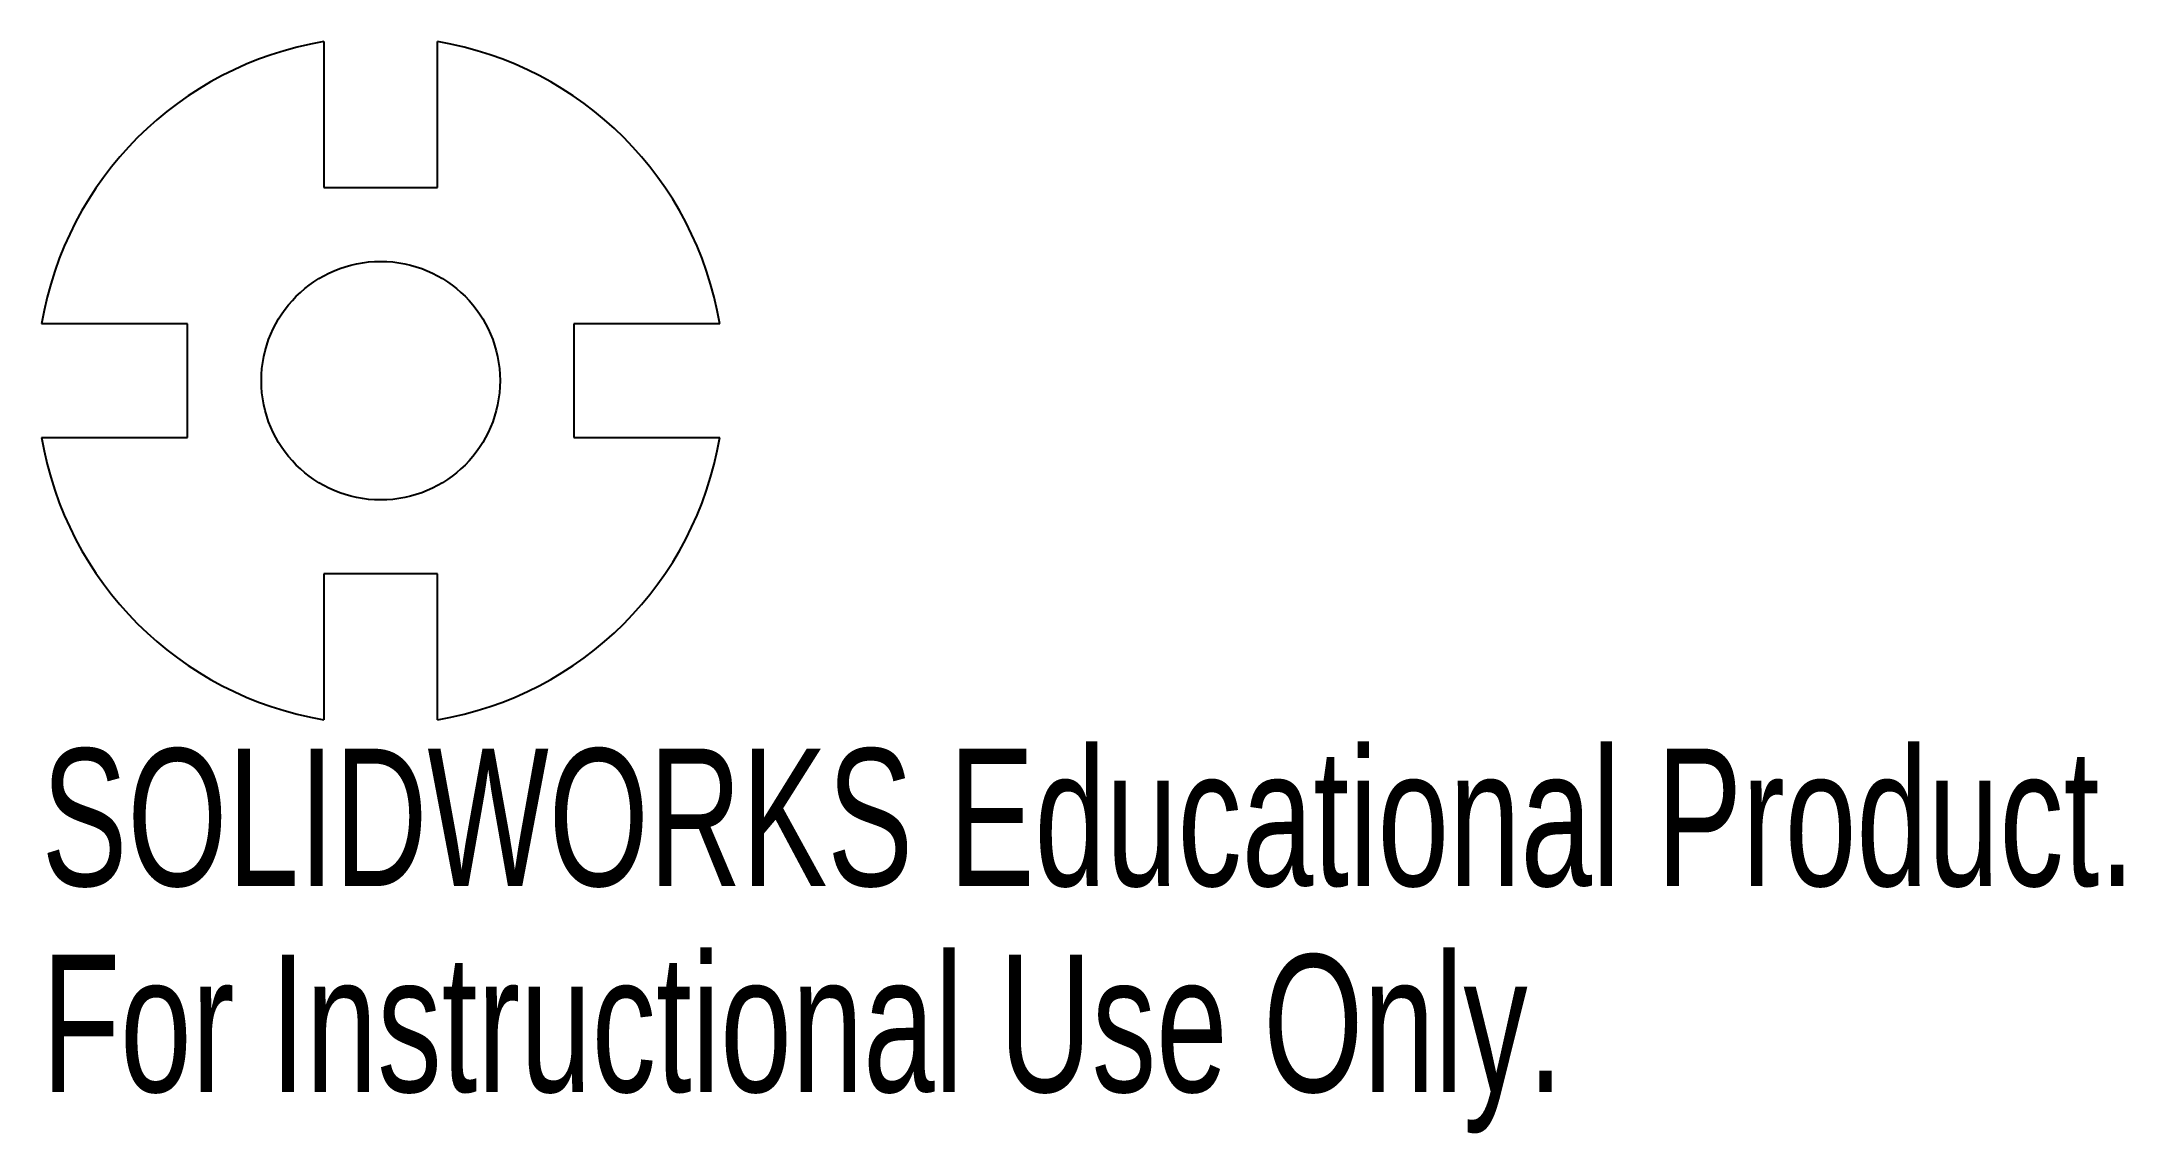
# Model space of a CAD drawing. Header units: millimetres. Extents: x -11.9 to 61.3, y -26.5 to 11.9.
import ezdxf

# ---------------------------------------------------------------- set-up
doc = ezdxf.new("R2010")
doc.units = ezdxf.units.MM
doc.styles.add('SLDTEXTSTYLE0', font='TXT', dxfattribs={"width": 0.7})

msp = doc.modelspace()

# ---------------------------------------------------------------- linework, layer by layer
at = {"color": 7, "linetype": 'Continuous', "lineweight": 25}
for p, q in [((-2, 11.934), (-2, 6.8)), ((2, 6.8), (2, 11.934)), ((-2, 6.8), (2, 6.8)), ((-6.8, 2), (-11.934, 2)), ((-6.8, -2), (-6.8, 2)), ((6.8, 2), (6.8, -2)), ((11.934, 2), (6.8, 2)), ((-11.934, -2), (-6.8, -2)), ((6.8, -2), (11.934, -2)), ((2, -6.8), (-2, -6.8)), ((-2, -6.8), (-2, -11.934)), ((2, -11.934), (2, -6.8))]:
    msp.add_line(p, q, dxfattribs=at)
msp.add_circle((0, 0), 4.2, dxfattribs=at)
for start, end in [(99.51404, 170.48596), (9.51404, 80.48596), (189.51404, 260.48596), (279.51404, 350.48596)]:
    msp.add_arc((0, 0), 12.1, start, end, dxfattribs=at)

# ---------------------------------------------------------------- texts
at = {"color": 7, "linetype": 'Continuous', "char_height": 4.83362, "attachment_point": 1, "style": 'SLDTEXTSTYLE0'}
for s, insert in [('SOLIDWORKS Educational Product.', (-11.934, -12.953)), ('For Instructional Use Only.', (-11.934, -20.204))]:
    msp.add_mtext(s, dxfattribs=dict(at, insert=insert))

doc.saveas('drawing.dxf')
